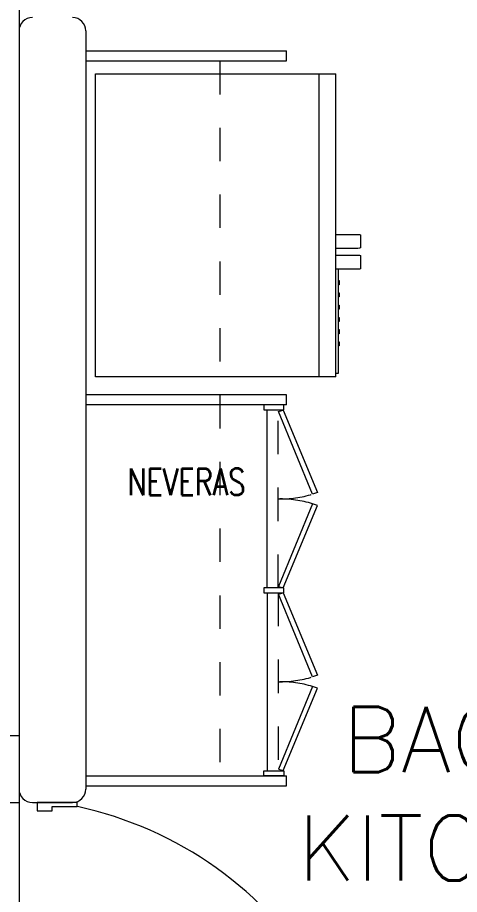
# Model space of a CAD drawing. Header units: metres. Extents: x -232 to 581, y 30 to 789.
# Drawn here: x 106.961 to 108.284, y 728.213 to 730.838 of the extents above; entities that cross this region are included whole.
import ezdxf

# ---------------------------------------------------------------- set-up
doc = ezdxf.new("R2010")
doc.units = ezdxf.units.M
doc.linetypes.add('DASHED', pattern=[0.75, 0.5, -0.25])
for name, color, linetype, lineweight in [('01a_Mobiliario', 250, 'Continuous', 0), ('A-DOOR', 35, 'Continuous', 5), ('A-WALL', 250, 'Continuous', 20), ('MOB FIJOS', 251, 'Continuous', 0), ('PROYECCION', 9, 'DASHED', 0), ('textos', 7, 'Continuous', 0)]:
    doc.layers.add(name, color=color, linetype=linetype, lineweight=lineweight)
doc.layers.add('MOBILIARIOS', color=252, linetype='Continuous')
doc.layers.add('www.dwgautocad.com', color=7, linetype='Continuous')
doc.layers.add('PISO', color=7, linetype='Continuous', lineweight=5, true_color=0xe6e6e6)
doc.styles.add('Arch-Dim', font='romans.shx', dxfattribs={"width": 0.75})
doc.styles.get("Standard").update_dxf_attribs({"font": 'arial.ttf'})

# ---------------------------------------------------------------- blocks, each defined once
blk = doc.blocks.new('puerta 1.00')
at = {"layer": 'A-DOOR'}
for p, q in [((-0.15, -0.0125), (-0.9369, -0.3949)), ((-0.1376, -0.038), (-0.15, -0.0125)), ((-0.1376, -0.038), (-0.9245, -0.4204)), ((-0.8946, -0.3743), (-0.8996, -0.3641)), ((-0.8777, -0.3661), (-0.8826, -0.3559)), ((-0.8653, -0.3916), (-0.8603, -0.4018)), ((-0.9369, -0.3949), (-0.9245, -0.4204)), ((-0.8822, -0.3998), (-0.8772, -0.4101))]:
    blk.add_line(p, q, dxfattribs=at)
for points in [[(-0.08, 0), (-0.08, -0.025), (-0.125, -0.025), (-0.125, -0.0125), (-0.2, -0.0125), (-0.2, 0), (-0.08, 0)], [(-0.08, -0.95), (-0.08, -0.925), (-0.125, -0.925), (-0.125, -0.9375), (-0.2, -0.9375), (-0.2, -0.95), (-0.08, -0.95)]]:
    blk.add_lwpolyline(points, dxfattribs=at)
blk.add_arc((0.0366, 0.1602), 1.1229, 211.1336, 257.8343, dxfattribs=at)
for points in [[(-0.8982, -0.3642), (-0.9033, -0.3642), (-0.912, -0.3591), (-0.917, -0.3504), (-0.917, -0.3403), (-0.912, -0.3316), (-0.9033, -0.3265), (-0.8932, -0.3265), (-0.8844, -0.3316), (-0.8794, -0.3403), (-0.8794, -0.3504), (-0.8844, -0.3591), (-0.8932, -0.3642), (-0.8982, -0.3642)], [(-0.8617, -0.4394), (-0.8667, -0.4394), (-0.8754, -0.4344), (-0.8805, -0.4256), (-0.8805, -0.4156), (-0.8754, -0.4068), (-0.8667, -0.4018), (-0.8566, -0.4018), (-0.8479, -0.4068), (-0.8428, -0.4156), (-0.8428, -0.4257), (-0.8479, -0.4344), (-0.8566, -0.4394), (-0.8617, -0.4394)]]:
    blk.add_open_spline(points, degree=2, dxfattribs=at)
blk = doc.blocks.new('refrigerador 23 planta')
at = {"layer": 'www.dwgautocad.com', "color": 0, "linetype": 'Continuous', "lineweight": 0}
for p, q in [((8.8232, 1.2223), (8.8232, 1.9423)), ((8.8232, 1.9423), (9.7312, 1.9423)), ((9.7312, 1.9423), (9.7312, 1.2223)), ((9.7312, 1.2736), (8.8232, 1.2736)), ((8.8232, 1.2223), (9.7312, 1.2223)), ((8.8336, 1.2153), (8.8336, 1.2223)), ((9.1458, 1.2153), (8.8336, 1.2153)), ((8.916, 1.2128), (8.916, 1.2153)), ((8.9283, 1.2128), (8.916, 1.2128)), ((8.9283, 1.2153), (8.9283, 1.2128)), ((8.9527, 1.2128), (8.9527, 1.2153)), ((8.9649, 1.2128), (8.9527, 1.2128)), ((8.9649, 1.2153), (8.9649, 1.2128)), ((8.9894, 1.2128), (8.9894, 1.2153)), ((9.0016, 1.2128), (8.9894, 1.2128)), ((9.0016, 1.2153), (9.0016, 1.2128)), ((9.0261, 1.2128), (9.0261, 1.2153)), ((9.0383, 1.2128), (9.0261, 1.2128)), ((9.0383, 1.2153), (9.0383, 1.2128)), ((9.0628, 1.2128), (9.0628, 1.2153)), ((9.075, 1.2128), (9.0628, 1.2128)), ((9.075, 1.2153), (9.075, 1.2128)), ((9.0994, 1.2128), (9.0994, 1.2153)), ((9.1117, 1.2128), (9.0994, 1.2128)), ((9.1117, 1.2153), (9.1117, 1.2128)), ((9.1458, 1.1595), (9.1458, 1.2223)), ((9.1877, 1.2223), (9.1877, 1.201)), ((9.2082, 1.1621), (9.2082, 1.2223)), ((9.2501, 1.2223), (9.2501, 1.1573)), ((9.1877, 1.201), (9.1877, 1.1938)), ((9.1877, 1.1938), (9.1877, 1.1573)), ((9.1458, 1.1573), (9.1458, 1.1595)), ((9.1461, 1.1519), (9.1458, 1.1573)), ((9.1877, 1.1573), (9.1874, 1.1519)), ((9.2082, 1.1595), (9.2082, 1.1621)), ((9.2082, 1.1573), (9.2082, 1.1595)), ((9.2085, 1.1519), (9.2082, 1.1573)), ((9.2501, 1.1573), (9.2498, 1.1519)), ((9.147, 1.1491), (9.1461, 1.1519)), ((9.1865, 1.1491), (9.147, 1.1491)), ((9.1874, 1.1519), (9.1865, 1.1491)), ((9.2094, 1.1491), (9.2085, 1.1519)), ((9.2489, 1.1491), (9.2094, 1.1491)), ((9.2498, 1.1519), (9.2489, 1.1491))]:
    blk.add_line(p, q, dxfattribs=at)
blk = doc.blocks.new('27.11.2025 LN09 1ER NIVEL')
at = {"layer": '01a_Mobiliario', "color": 18, "true_color": 0x000000, "transparency": 33554684}
for p, q in [((183.9837, 95.2941), (184.5842, 95.2941)), ((184.5842, 95.2641), (184.5842, 95.2941)), ((183.9837, 95.2641), (184.5842, 95.2641)), ((184.5842, 94.2641), (183.9842, 94.2641)), ((184.5842, 94.2341), (184.5842, 94.2641)), ((184.5842, 94.2341), (183.9842, 94.2341)), ((183.9837, 93.1241), (184.5842, 93.1241)), ((184.5842, 93.0941), (184.5842, 93.1241)), ((183.9837, 93.0941), (184.5842, 93.0941))]:
    blk.add_line(p, q, dxfattribs=at)
at = {"layer": 'A-DOOR', "color": 18, "true_color": 0x000000}
for p, q in [((178.3838, 93.2441), (183.7838, 93.2441)), ((178.3838, 93.0441), (183.7838, 93.0441))]:
    blk.add_line(p, q, dxfattribs=at)
at = {"layer": 'A-WALL', "color": 18, "true_color": 0x000000}
for p, q in [((183.7838, 95.3541), (183.7838, 93.0841)), ((183.9838, 95.3541), (183.9838, 93.0841)), ((183.8238, 93.0441), (183.9438, 93.0441))]:
    blk.add_line(p, q, dxfattribs=at)
for centre, start, end in [((183.8238, 95.3541), 90, 180), ((183.9438, 95.3541), 0, 90), ((183.8238, 93.0841), 180, 270), ((183.9438, 93.0841), 270, 0)]:
    blk.add_arc(centre, 0.04, start, end, dxfattribs=at)
at = {"layer": 'MOB FIJOS', "color": 18, "true_color": 0x000000}
for points in [[(184.5161, 94.2341), (184.5161, 94.2191), (184.5761, 94.2191), (184.5761, 94.2341)], [(184.5599, 94.2148), (184.5742, 94.219), (184.6765, 93.9721), (184.6624, 93.9672)], [(184.5599, 93.6905), (184.5742, 93.6862), (184.6765, 93.9331), (184.6624, 93.9381)], [(184.5161, 93.6866), (184.5161, 93.6716), (184.5761, 93.6716), (184.5761, 93.6866)], [(184.5599, 93.6677), (184.5742, 93.672), (184.6765, 93.4251), (184.6624, 93.4201)], [(184.5599, 93.1434), (184.5742, 93.1392), (184.6765, 93.3861), (184.6624, 93.391)], [(184.5161, 93.1241), (184.5161, 93.1391), (184.5761, 93.1391), (184.5761, 93.1241)]]:
    blk.add_lwpolyline(points, close=True, dxfattribs=at)
at = {"layer": 'PISO', "color": 18, "true_color": 0x000000}
for p, q in [((183.7838, 96.3841), (183.7838, 95.3541)), ((184.5261, 93.6866), (184.5261, 94.2191)), ((184.5261, 93.6716), (184.5261, 93.1391)), ((183.7838, 93.1141), (183.7838, 92.0241))]:
    blk.add_line(p, q, dxfattribs=at)
at = {"layer": 'PROYECCION', "color": 18, "linetype": 'DASHED', "ltscale": 0.1, "true_color": 0x000000}
for p, q in [((184.3842, 95.2641), (184.3842, 93.1241)), ((184.5595, 93.6866), (184.5595, 94.2191)), ((184.5595, 93.6716), (184.5595, 93.1391))]:
    blk.add_line(p, q, dxfattribs=at)
for centre, start, end in [((184.5662, 94.2767), 268.8121, 287.2569), ((184.5662, 93.6286), 72.7431, 91.1879), ((184.5662, 93.7296), 268.8121, 287.2569), ((184.5662, 93.0815), 72.7431, 91.1879)]:
    blk.add_arc(centre, 0.3241, start, end, dxfattribs=at)
at = {"layer": 'A-DOOR', "color": 18, "true_color": 0x000000, "rotation": 180}
blk.add_blockref('puerta 1.00', (183.7583, 92.0941), dxfattribs=at)
at = {"layer": 'MOBILIARIOS', "color": 18, "true_color": 0x000000, "rotation": 90}
blk.add_blockref('refrigerador 23 planta', (185.9545, 85.4948), dxfattribs=at)
at = {"layer": 'textos', "color": 18, "true_color": 0x000000, "insert": (184.1086, 94.0438), "char_height": 0.08, "width": 26.65337, "attachment_point": 1, "style": 'Arch-Dim'}
blk.add_mtext('\\pxt5.9124,29;NEVERAS', dxfattribs=at)
at = {"layer": 'textos', "color": 18, "true_color": 0x000000, "insert": (184.6172, 92.8099, -0.2245), "char_height": 0.195, "width": 3.404877, "attachment_point": 7}
blk.add_mtext('{\\Fromans|c0; BACK\\PKITCHEN}', dxfattribs=at)

msp = doc.modelspace()

# ---------------------------------------------------------------- block references
at = {"color": 1}
msp.add_blockref('27.11.2025 LN09 1ER NIVEL', (-76.818, 635.4443), dxfattribs=at)

doc.saveas('drawing.dxf')
